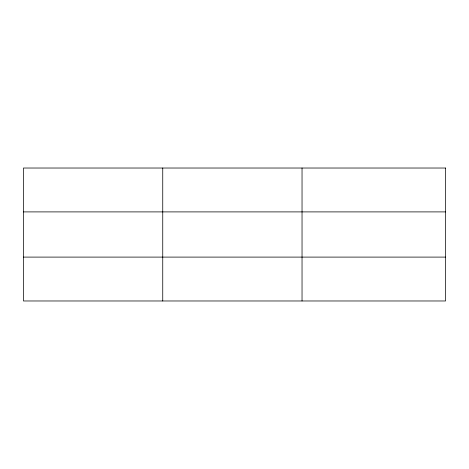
<?xml version="1.0" encoding="UTF-8"?>
<svg xmlns="http://www.w3.org/2000/svg" width="469" height="469" viewBox="0 0 469 469"><rect width="100%" height="100%" fill="white"/><g stroke="black" fill="none" stroke-linecap="round" stroke-linejoin="round"><path stroke-width="0.7" d="M162.743 300.975L162.743 168.025M302.036 300.975L302.036 168.025M23.45 211.9L445.55 211.9M23.45 257.1L445.55 257.1M445.55 168.025L445.55 300.975L23.45 300.975L23.45 168.025L445.55 168.025"/></g></svg>
